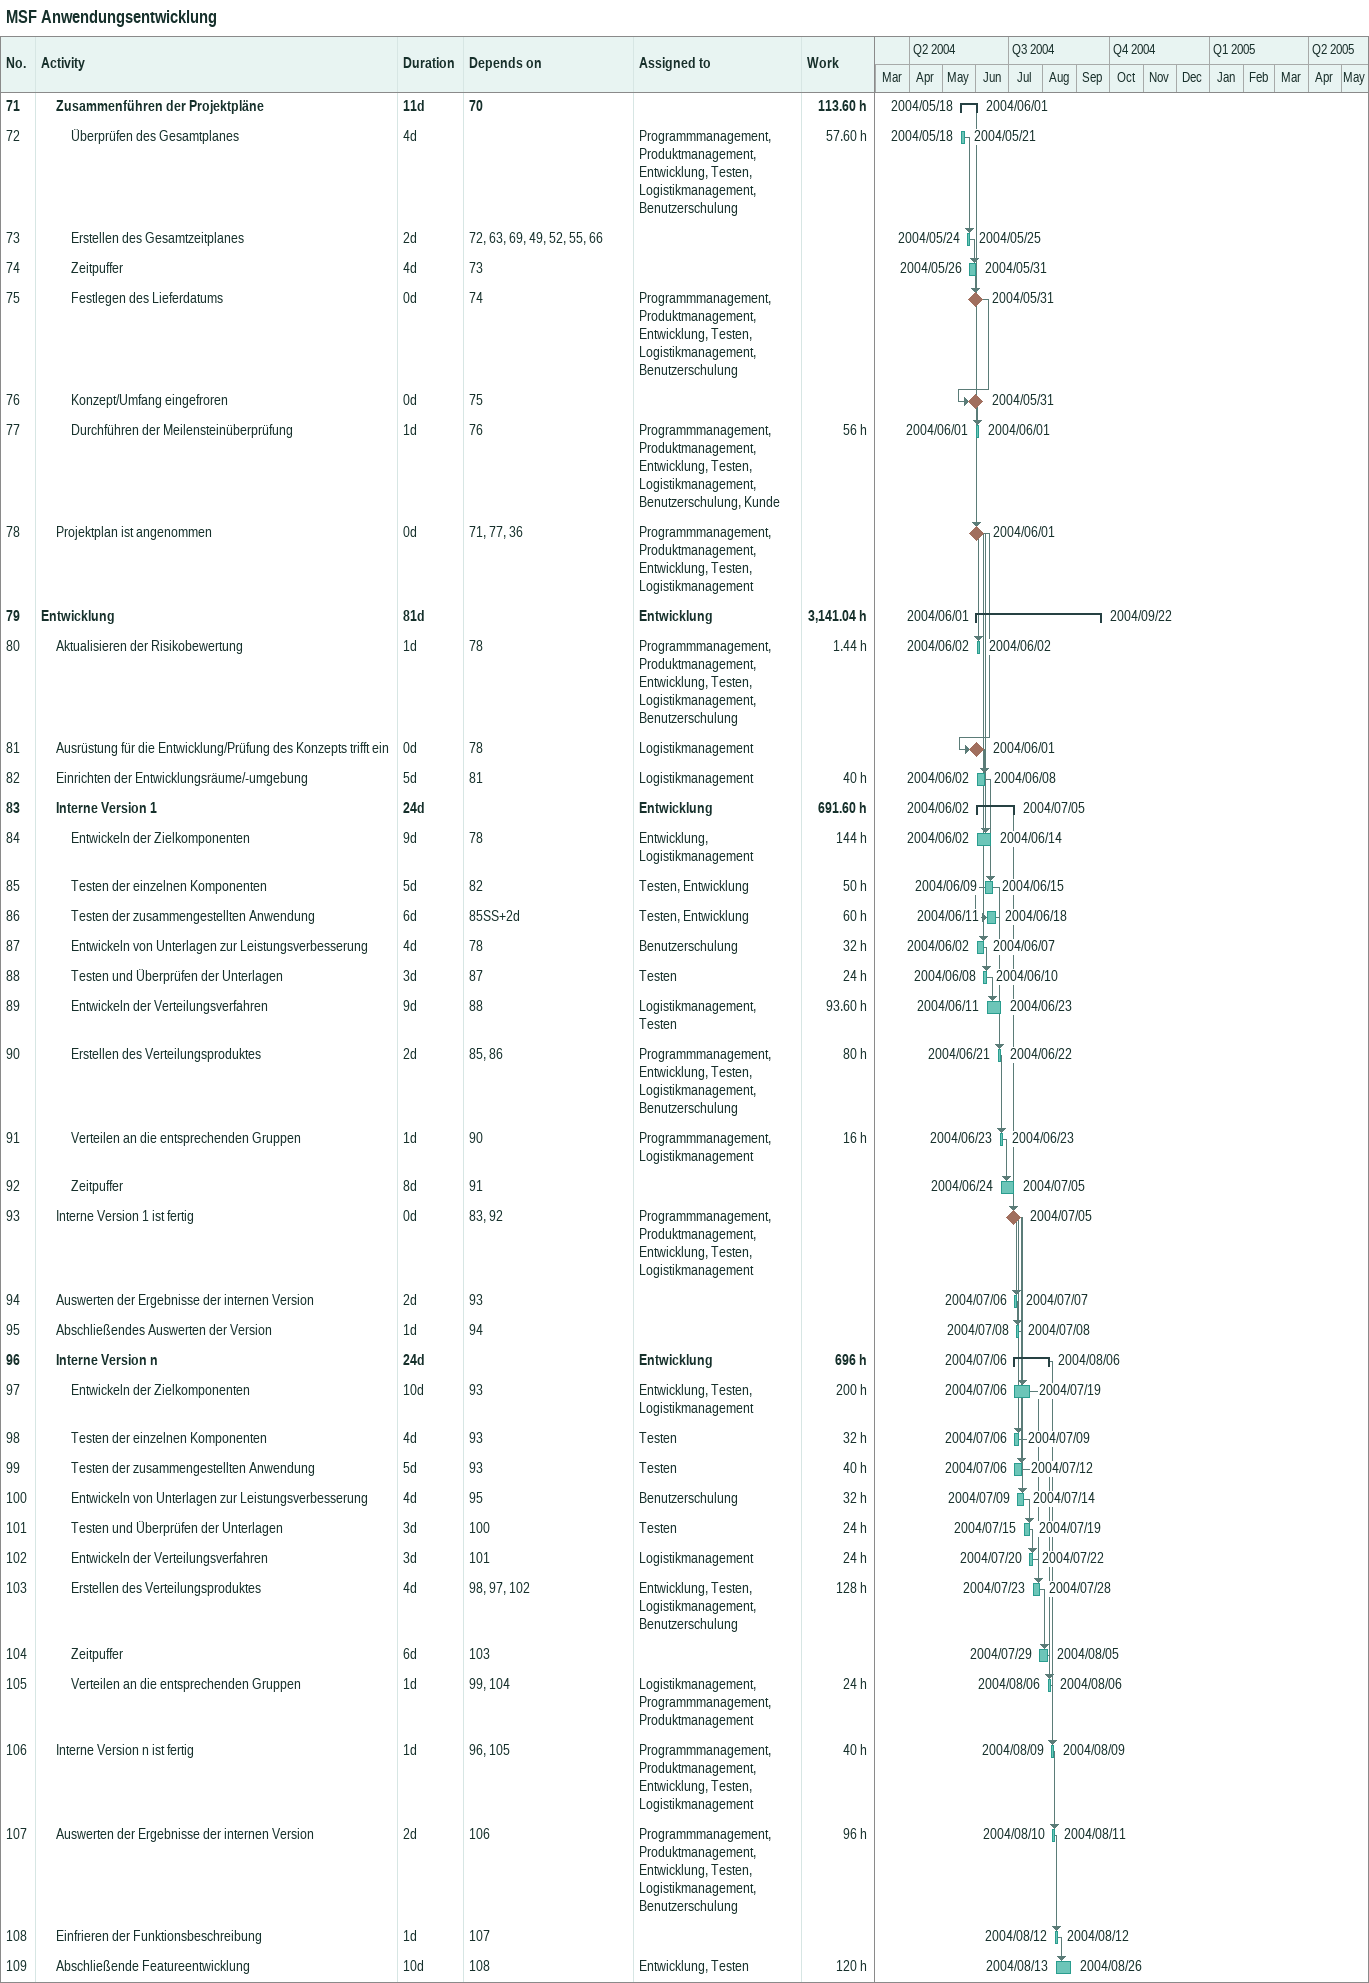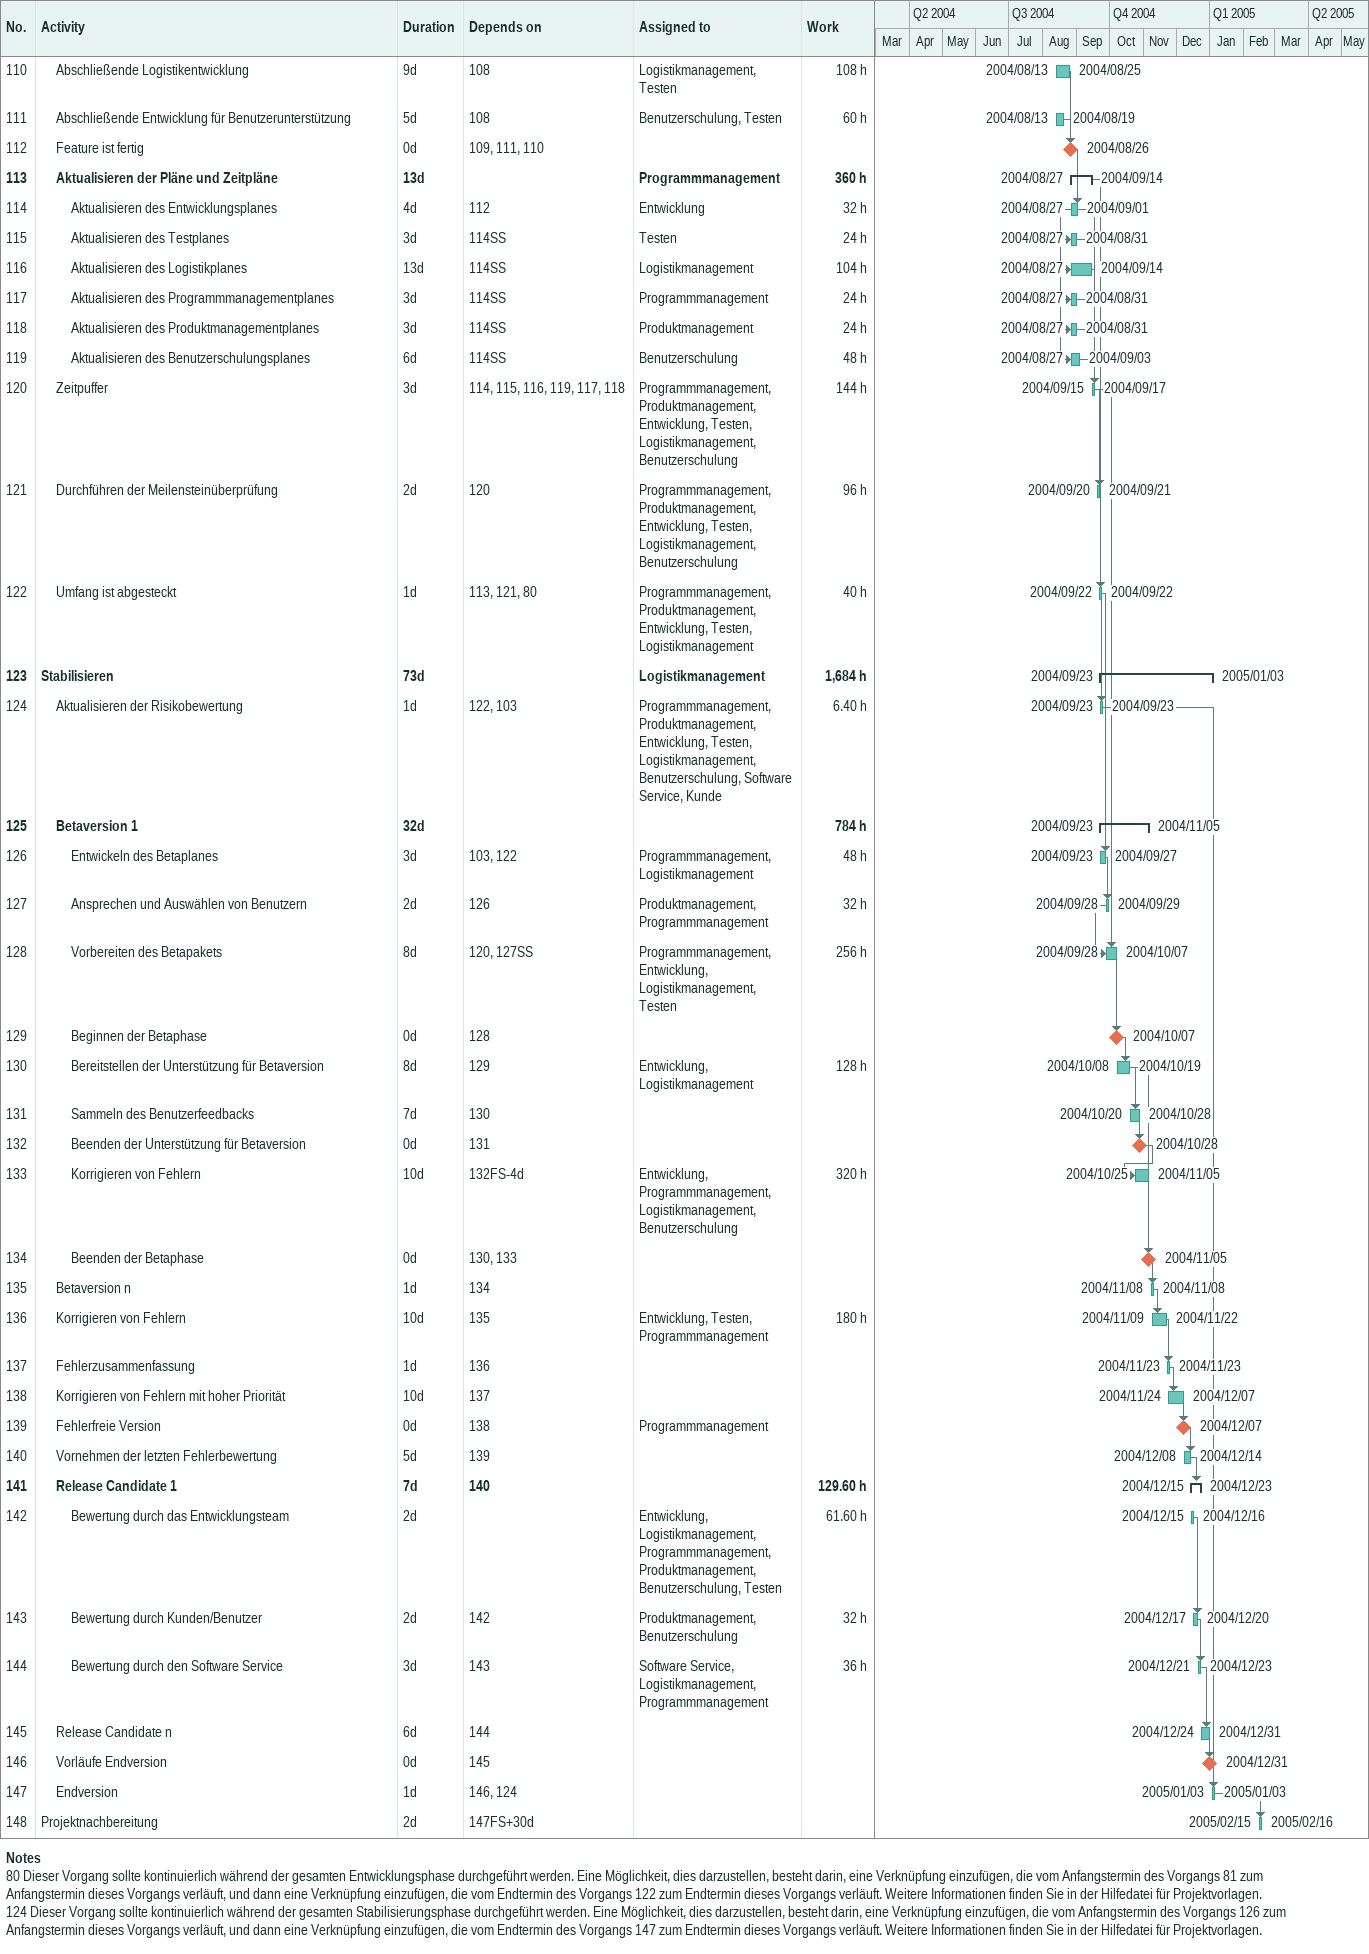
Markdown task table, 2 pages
MSF Anwendungsentwicklung

| ID | Level | Task | Duration | Start | Finish | Predecessors | Resources | Work (h) |
|---|---|---|---|---|---|---|---|---|
| 71 | 2 | **Zusammenführen der Projektpläne** | 11d | 2004-05-18 | 2004-06-01 | 70 |  | 113.60 |
| 72 | 3 | Überprüfen des Gesamtplanes | 4d | 2004-05-18 | 2004-05-21 |  | Programmmanagement, Produktmanagement, Entwicklung, Testen, Logistikmanagement, Benutzerschulung | 57.60 |
| 73 | 3 | Erstellen des Gesamtzeitplanes | 2d | 2004-05-24 | 2004-05-25 | 72, 63, 69, 49, 52, 55, 66 |  |  |
| 74 | 3 | Zeitpuffer | 4d | 2004-05-26 | 2004-05-31 | 73 |  |  |
| 75 | 3 | Festlegen des Lieferdatums | 0d | 2004-05-31 | 2004-05-31 | 74 | Programmmanagement, Produktmanagement, Entwicklung, Testen, Logistikmanagement, Benutzerschulung |  |
| 76 | 3 | Konzept/Umfang eingefroren | 0d | 2004-05-31 | 2004-05-31 | 75 |  |  |
| 77 | 3 | Durchführen der Meilensteinüberprüfung | 1d | 2004-06-01 | 2004-06-01 | 76 | Programmmanagement, Produktmanagement, Entwicklung, Testen, Logistikmanagement, Benutzerschulung, Kunde | 56 |
| 78 | 2 | Projektplan ist angenommen | 0d | 2004-06-01 | 2004-06-01 | 71, 77, 36 | Programmmanagement, Produktmanagement, Entwicklung, Testen, Logistikmanagement |  |
| 79 | 1 | **Entwicklung** | 81d | 2004-06-01 | 2004-09-22 |  | Entwicklung | 3141.04 |
| 80 | 2 | Aktualisieren der Risikobewertung | 1d | 2004-06-02 | 2004-06-02 | 78 | Programmmanagement, Produktmanagement, Entwicklung, Testen, Logistikmanagement, Benutzerschulung | 1.44 |
| 81 | 2 | Ausrüstung für die Entwicklung/Prüfung des Konzepts trifft ein | 0d | 2004-06-01 | 2004-06-01 | 78 | Logistikmanagement |  |
| 82 | 2 | Einrichten der Entwicklungsräume/-umgebung | 5d | 2004-06-02 | 2004-06-08 | 81 | Logistikmanagement | 40 |
| 83 | 2 | **Interne Version 1** | 24d | 2004-06-02 | 2004-07-05 |  | Entwicklung | 691.60 |
| 84 | 3 | Entwickeln der Zielkomponenten | 9d | 2004-06-02 | 2004-06-14 | 78 | Entwicklung, Logistikmanagement | 144 |
| 85 | 3 | Testen der einzelnen Komponenten | 5d | 2004-06-09 | 2004-06-15 | 82 | Testen, Entwicklung | 50 |
| 86 | 3 | Testen der zusammengestellten Anwendung | 6d | 2004-06-11 | 2004-06-18 | 85SS+2d | Testen, Entwicklung | 60 |
| 87 | 3 | Entwickeln von Unterlagen zur Leistungsverbesserung | 4d | 2004-06-02 | 2004-06-07 | 78 | Benutzerschulung | 32 |
| 88 | 3 | Testen und Überprüfen der Unterlagen | 3d | 2004-06-08 | 2004-06-10 | 87 | Testen | 24 |
| 89 | 3 | Entwickeln der Verteilungsverfahren | 9d | 2004-06-11 | 2004-06-23 | 88 | Logistikmanagement, Testen | 93.60 |
| 90 | 3 | Erstellen des Verteilungsproduktes | 2d | 2004-06-21 | 2004-06-22 | 85, 86 | Programmmanagement, Entwicklung, Testen, Logistikmanagement, Benutzerschulung | 80 |
| 91 | 3 | Verteilen an die entsprechenden Gruppen | 1d | 2004-06-23 | 2004-06-23 | 90 | Programmmanagement, Logistikmanagement | 16 |
| 92 | 3 | Zeitpuffer | 8d | 2004-06-24 | 2004-07-05 | 91 |  |  |
| 93 | 2 | Interne Version 1 ist fertig | 0d | 2004-07-05 | 2004-07-05 | 83, 92 | Programmmanagement, Produktmanagement, Entwicklung, Testen, Logistikmanagement |  |
| 94 | 2 | Auswerten der Ergebnisse der internen Version | 2d | 2004-07-06 | 2004-07-07 | 93 |  |  |
| 95 | 2 | Abschließendes Auswerten der Version | 1d | 2004-07-08 | 2004-07-08 | 94 |  |  |
| 96 | 2 | **Interne Version n** | 24d | 2004-07-06 | 2004-08-06 |  | Entwicklung | 696 |
| 97 | 3 | Entwickeln der Zielkomponenten | 10d | 2004-07-06 | 2004-07-19 | 93 | Entwicklung, Testen, Logistikmanagement | 200 |
| 98 | 3 | Testen der einzelnen Komponenten | 4d | 2004-07-06 | 2004-07-09 | 93 | Testen | 32 |
| 99 | 3 | Testen der zusammengestellten Anwendung | 5d | 2004-07-06 | 2004-07-12 | 93 | Testen | 40 |
| 100 | 3 | Entwickeln von Unterlagen zur Leistungsverbesserung | 4d | 2004-07-09 | 2004-07-14 | 95 | Benutzerschulung | 32 |
| 101 | 3 | Testen und Überprüfen der Unterlagen | 3d | 2004-07-15 | 2004-07-19 | 100 | Testen | 24 |
| 102 | 3 | Entwickeln der Verteilungsverfahren | 3d | 2004-07-20 | 2004-07-22 | 101 | Logistikmanagement | 24 |
| 103 | 3 | Erstellen des Verteilungsproduktes | 4d | 2004-07-23 | 2004-07-28 | 98, 97, 102 | Entwicklung, Testen, Logistikmanagement, Benutzerschulung | 128 |
| 104 | 3 | Zeitpuffer | 6d | 2004-07-29 | 2004-08-05 | 103 |  |  |
| 105 | 3 | Verteilen an die entsprechenden Gruppen | 1d | 2004-08-06 | 2004-08-06 | 99, 104 | Logistikmanagement, Programmmanagement, Produktmanagement | 24 |
| 106 | 2 | Interne Version n ist fertig | 1d | 2004-08-09 | 2004-08-09 | 96, 105 | Programmmanagement, Produktmanagement, Entwicklung, Testen, Logistikmanagement | 40 |
| 107 | 2 | Auswerten der Ergebnisse der internen Version | 2d | 2004-08-10 | 2004-08-11 | 106 | Programmmanagement, Produktmanagement, Entwicklung, Testen, Logistikmanagement, Benutzerschulung | 96 |
| 108 | 2 | Einfrieren der Funktionsbeschreibung | 1d | 2004-08-12 | 2004-08-12 | 107 |  |  |
| 109 | 2 | Abschließende Featureentwicklung | 10d | 2004-08-13 | 2004-08-26 | 108 | Entwicklung, Testen | 120 |
| 110 | 2 | Abschließende Logistikentwicklung | 9d | 2004-08-13 | 2004-08-25 | 108 | Logistikmanagement, Testen | 108 |
| 111 | 2 | Abschließende Entwicklung für Benutzerunterstützung | 5d | 2004-08-13 | 2004-08-19 | 108 | Benutzerschulung, Testen | 60 |
| 112 | 2 | Feature ist fertig | 0d | 2004-08-26 | 2004-08-26 | 109, 111, 110 |  |  |
| 113 | 2 | **Aktualisieren der Pläne und Zeitpläne** | 13d | 2004-08-27 | 2004-09-14 |  | Programmmanagement | 360 |
| 114 | 3 | Aktualisieren des Entwicklungsplanes | 4d | 2004-08-27 | 2004-09-01 | 112 | Entwicklung | 32 |
| 115 | 3 | Aktualisieren des Testplanes | 3d | 2004-08-27 | 2004-08-31 | 114SS | Testen | 24 |
| 116 | 3 | Aktualisieren des Logistikplanes | 13d | 2004-08-27 | 2004-09-14 | 114SS | Logistikmanagement | 104 |
| 117 | 3 | Aktualisieren des Programmmanagementplanes | 3d | 2004-08-27 | 2004-08-31 | 114SS | Programmmanagement | 24 |
| 118 | 3 | Aktualisieren des Produktmanagementplanes | 3d | 2004-08-27 | 2004-08-31 | 114SS | Produktmanagement | 24 |
| 119 | 3 | Aktualisieren des Benutzerschulungsplanes | 6d | 2004-08-27 | 2004-09-03 | 114SS | Benutzerschulung | 48 |
| 120 | 2 | Zeitpuffer | 3d | 2004-09-15 | 2004-09-17 | 114, 115, 116, 119, 117, 118 | Programmmanagement, Produktmanagement, Entwicklung, Testen, Logistikmanagement, Benutzerschulung | 144 |
| 121 | 2 | Durchführen der Meilensteinüberprüfung | 2d | 2004-09-20 | 2004-09-21 | 120 | Programmmanagement, Produktmanagement, Entwicklung, Testen, Logistikmanagement, Benutzerschulung | 96 |
| 122 | 2 | Umfang ist abgesteckt | 1d | 2004-09-22 | 2004-09-22 | 113, 121, 80 | Programmmanagement, Produktmanagement, Entwicklung, Testen, Logistikmanagement | 40 |
| 123 | 1 | **Stabilisieren** | 73d | 2004-09-23 | 2005-01-03 |  | Logistikmanagement | 1684 |
| 124 | 2 | Aktualisieren der Risikobewertung | 1d | 2004-09-23 | 2004-09-23 | 122, 103 | Programmmanagement, Produktmanagement, Entwicklung, Testen, Logistikmanagement, Benutzerschulung, Software Service, Kunde | 6.40 |
| 125 | 2 | **Betaversion 1** | 32d | 2004-09-23 | 2004-11-05 |  |  | 784 |
| 126 | 3 | Entwickeln des Betaplanes | 3d | 2004-09-23 | 2004-09-27 | 103, 122 | Programmmanagement, Logistikmanagement | 48 |
| 127 | 3 | Ansprechen und Auswählen von Benutzern | 2d | 2004-09-28 | 2004-09-29 | 126 | Produktmanagement, Programmmanagement | 32 |
| 128 | 3 | Vorbereiten des Betapakets | 8d | 2004-09-28 | 2004-10-07 | 120, 127SS | Programmmanagement, Entwicklung, Logistikmanagement, Testen | 256 |
| 129 | 3 | Beginnen der Betaphase | 0d | 2004-10-07 | 2004-10-07 | 128 |  |  |
| 130 | 3 | Bereitstellen der Unterstützung für Betaversion | 8d | 2004-10-08 | 2004-10-19 | 129 | Entwicklung, Logistikmanagement | 128 |
| 131 | 3 | Sammeln des Benutzerfeedbacks | 7d | 2004-10-20 | 2004-10-28 | 130 |  |  |
| 132 | 3 | Beenden der Unterstützung für Betaversion | 0d | 2004-10-28 | 2004-10-28 | 131 |  |  |
| 133 | 3 | Korrigieren von Fehlern | 10d | 2004-10-25 | 2004-11-05 | 132FS-4d | Entwicklung, Programmmanagement, Logistikmanagement, Benutzerschulung | 320 |
| 134 | 3 | Beenden der Betaphase | 0d | 2004-11-05 | 2004-11-05 | 130, 133 |  |  |
| 135 | 2 | Betaversion n | 1d | 2004-11-08 | 2004-11-08 | 134 |  |  |
| 136 | 2 | Korrigieren von Fehlern | 10d | 2004-11-09 | 2004-11-22 | 135 | Entwicklung, Testen, Programmmanagement | 180 |
| 137 | 2 | Fehlerzusammenfassung | 1d | 2004-11-23 | 2004-11-23 | 136 |  |  |
| 138 | 2 | Korrigieren von Fehlern mit hoher Priorität | 10d | 2004-11-24 | 2004-12-07 | 137 |  |  |
| 139 | 2 | Fehlerfreie Version | 0d | 2004-12-07 | 2004-12-07 | 138 | Programmmanagement |  |
| 140 | 2 | Vornehmen der letzten Fehlerbewertung | 5d | 2004-12-08 | 2004-12-14 | 139 |  |  |
| 141 | 2 | **Release Candidate 1** | 7d | 2004-12-15 | 2004-12-23 | 140 |  | 129.60 |
| 142 | 3 | Bewertung durch das Entwicklungsteam | 2d | 2004-12-15 | 2004-12-16 |  | Entwicklung, Logistikmanagement, Programmmanagement, Produktmanagement, Benutzerschulung, Testen | 61.60 |
| 143 | 3 | Bewertung durch Kunden/Benutzer | 2d | 2004-12-17 | 2004-12-20 | 142 | Produktmanagement, Benutzerschulung | 32 |
| 144 | 3 | Bewertung durch den Software Service | 3d | 2004-12-21 | 2004-12-23 | 143 | Software Service, Logistikmanagement, Programmmanagement | 36 |
| 145 | 2 | Release Candidate n | 6d | 2004-12-24 | 2004-12-31 | 144 |  |  |
| 146 | 2 | Vorläufe Endversion | 0d | 2004-12-31 | 2004-12-31 | 145 |  |  |
| 147 | 2 | Endversion | 1d | 2005-01-03 | 2005-01-03 | 146, 124 |  |  |
| 148 | 1 | Projektnachbereitung | 2d | 2005-02-15 | 2005-02-16 | 147FS+30d |  |  |

Notes
- 80: Dieser Vorgang sollte kontinuierlich während der gesamten Entwicklungsphase durchgeführt werden. Eine Möglichkeit, dies darzustellen, besteht darin, eine Verknüpfung einzufügen, die vom Anfangstermin des Vorgangs 81 zum Anfangstermin dieses Vorgangs verläuft, und dann eine Verknüpfung einzufügen, die vom Endtermin des Vorgangs 122 zum Endtermin dieses Vorgangs verläuft. Weitere Informationen finden Sie in der Hilfedatei für Projektvorlagen.
- 124: Dieser Vorgang sollte kontinuierlich während der gesamten Stabilisierungsphase durchgeführt werden. Eine Möglichkeit, dies darzustellen, besteht darin, eine Verknüpfung einzufügen, die vom Anfangstermin des Vorgangs 126 zum Anfangstermin dieses Vorgangs verläuft, und dann eine Verknüpfung einzufügen, die vom Endtermin des Vorgangs 147 zum Endtermin dieses Vorgangs verläuft. Weitere Informationen finden Sie in der Hilfedatei für Projektvorlagen.
